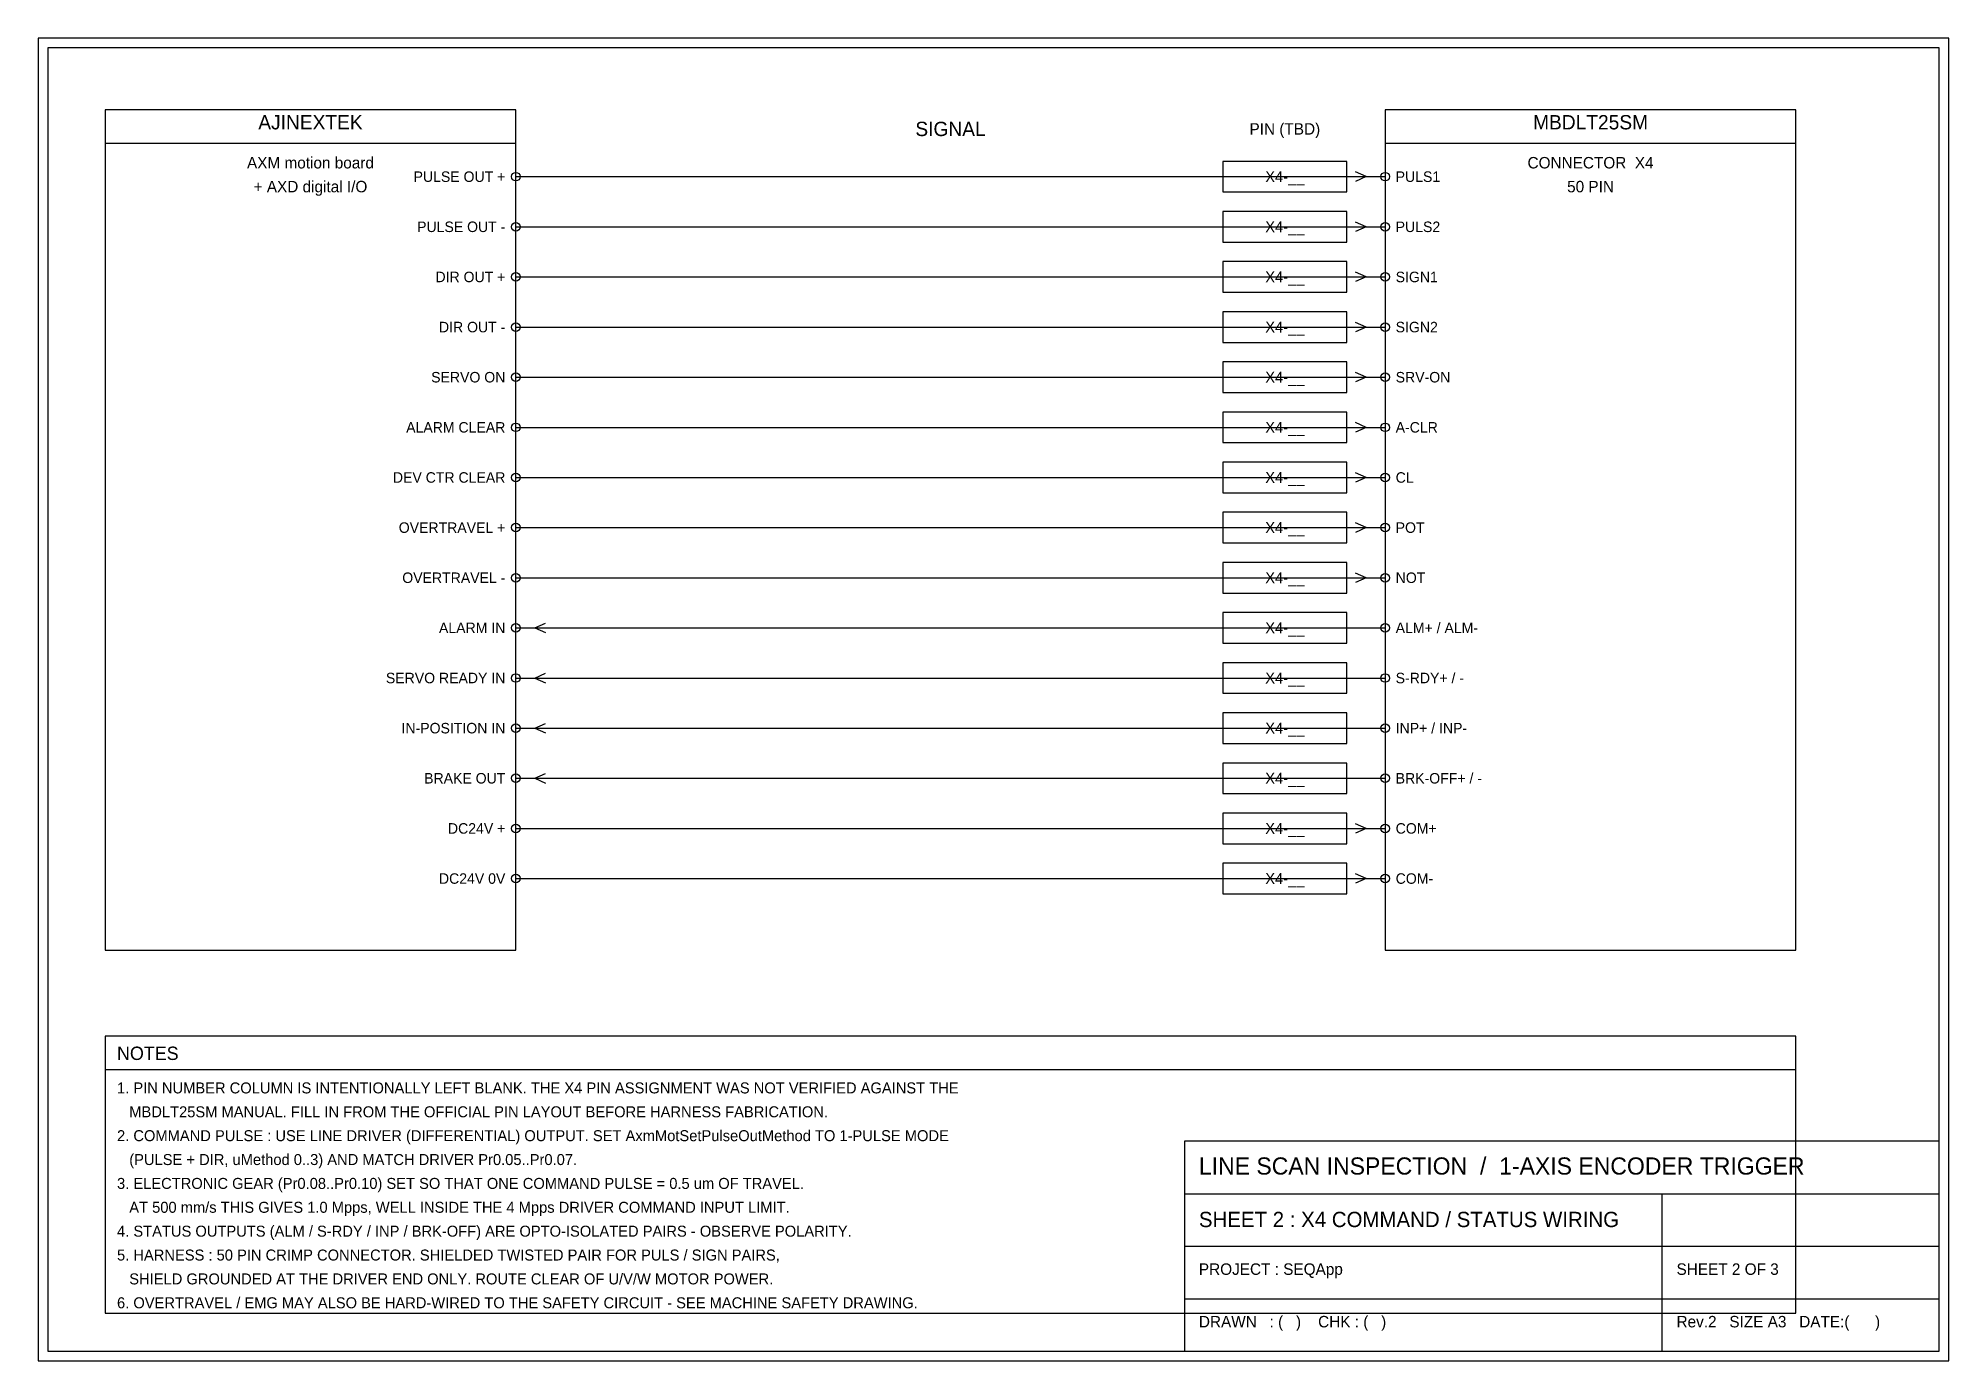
# Model space of a CAD drawing. Header units: millimetres. Extents: x 10 to 410, y 10 to 287.
import ezdxf
from ezdxf.enums import TextEntityAlignment as Align

# ---------------------------------------------------------------- set-up
doc = ezdxf.new("R2010")
doc.units = ezdxf.units.MM
for name, color, linetype in [('BORDER', 7, 'CONTINUOUS'), ('COMPONENT', 5, 'CONTINUOUS'), ('DIM', 8, 'CONTINUOUS'), ('NOTE', 2, 'CONTINUOUS'), ('TERMINAL', 7, 'CONTINUOUS'), ('TEXT', 7, 'CONTINUOUS'), ('TEXT_SMALL', 8, 'CONTINUOUS'), ('TITLE', 7, 'CONTINUOUS'), ('WIRE_DIFF', 4, 'CONTINUOUS'), ('WIRE_PWR', 1, 'CONTINUOUS'), ('WIRE_SIG', 3, 'CONTINUOUS')]:
    doc.layers.add(name, color=color, linetype=linetype)

msp = doc.modelspace()

# ---------------------------------------------------------------- linework, layer by layer
at = {"layer": 'BORDER'}
for p, q in [((410, 287), (10, 287)), ((10, 287), (10, 10)), ((408, 285), (12, 285)), ((12, 285), (12, 12)), ((408, 12), (408, 285)), ((410, 10), (410, 287)), ((12, 12), (408, 12)), ((10, 10), (410, 10))]:
    msp.add_line(p, q, dxfattribs=at)
at = {"layer": 'COMPONENT'}
for p, q in [((110, 272), (24, 272)), ((24, 272), (24, 96)), ((110, 96), (110, 272)), ((378, 272), (292, 272)), ((292, 272), (292, 96)), ((378, 96), (378, 272)), ((24, 265), (110, 265)), ((292, 265), (378, 265)), ((24, 96), (110, 96)), ((292, 96), (378, 96))]:
    msp.add_line(p, q, dxfattribs=at)
at = {"layer": 'DIM'}
for p, q in [((284, 261.2), (258, 261.2)), ((258, 261.2), (258, 254.8)), ((284, 254.8), (284, 261.2)), ((258, 254.8), (284, 254.8)), ((284, 250.7), (258, 250.7)), ((258, 250.7), (258, 244.3)), ((284, 244.3), (284, 250.7)), ((258, 244.3), (284, 244.3)), ((284, 240.2), (258, 240.2)), ((258, 240.2), (258, 233.8)), ((284, 233.8), (284, 240.2)), ((258, 233.8), (284, 233.8)), ((284, 229.7), (258, 229.7)), ((258, 229.7), (258, 223.3)), ((284, 223.3), (284, 229.7)), ((258, 223.3), (284, 223.3)), ((284, 219.2), (258, 219.2)), ((258, 219.2), (258, 212.8)), ((284, 212.8), (284, 219.2)), ((258, 212.8), (284, 212.8)), ((284, 208.7), (258, 208.7)), ((258, 208.7), (258, 202.3)), ((284, 202.3), (284, 208.7)), ((258, 202.3), (284, 202.3)), ((284, 198.2), (258, 198.2)), ((258, 198.2), (258, 191.8)), ((284, 191.8), (284, 198.2)), ((258, 191.8), (284, 191.8)), ((284, 187.7), (258, 187.7)), ((258, 187.7), (258, 181.3)), ((284, 181.3), (284, 187.7)), ((258, 181.3), (284, 181.3)), ((284, 177.2), (258, 177.2)), ((258, 177.2), (258, 170.8)), ((284, 170.8), (284, 177.2)), ((258, 170.8), (284, 170.8)), ((284, 166.7), (258, 166.7)), ((258, 166.7), (258, 160.3)), ((284, 160.3), (284, 166.7)), ((258, 160.3), (284, 160.3)), ((284, 156.2), (258, 156.2)), ((258, 156.2), (258, 149.8)), ((284, 149.8), (284, 156.2)), ((258, 149.8), (284, 149.8)), ((284, 145.7), (258, 145.7)), ((258, 145.7), (258, 139.3)), ((284, 139.3), (284, 145.7)), ((258, 139.3), (284, 139.3)), ((284, 135.2), (258, 135.2)), ((258, 135.2), (258, 128.8)), ((284, 128.8), (284, 135.2)), ((258, 128.8), (284, 128.8)), ((284, 124.7), (258, 124.7)), ((258, 124.7), (258, 118.3)), ((284, 118.3), (284, 124.7)), ((258, 118.3), (284, 118.3)), ((284, 114.2), (258, 114.2)), ((258, 114.2), (258, 107.8)), ((284, 107.8), (284, 114.2)), ((258, 107.8), (284, 107.8))]:
    msp.add_line(p, q, dxfattribs=at)
at = {"layer": 'NOTE'}
for p, q in [((378, 78), (24, 78)), ((24, 78), (24, 20)), ((378, 20), (378, 78)), ((24, 71), (378, 71)), ((24, 20), (378, 20))]:
    msp.add_line(p, q, dxfattribs=at)
at = {"layer": 'TERMINAL'}
for centre in [(110, 258), (292, 258), (110, 247.5), (292, 247.5), (110, 237), (292, 237), (110, 226.5), (292, 226.5), (110, 216), (292, 216), (110, 205.5), (292, 205.5), (110, 195), (292, 195), (110, 184.5), (292, 184.5), (110, 174), (292, 174), (110, 163.5), (292, 163.5), (110, 153), (292, 153), (110, 142.5), (292, 142.5), (110, 132), (292, 132), (110, 121.5), (292, 121.5), (110, 111), (292, 111)]:
    msp.add_circle(centre, 0.9, dxfattribs=at)
at = {"layer": 'TITLE'}
for p, q in [((408, 56), (250, 56)), ((250, 56), (250, 12)), ((408, 12), (408, 56)), ((250, 45), (408, 45)), ((350, 12), (350, 45)), ((250, 34), (408, 34)), ((250, 23), (408, 23)), ((250, 12), (408, 12))]:
    msp.add_line(p, q, dxfattribs=at)
at = {"layer": 'WIRE_DIFF'}
for p, q in [((110, 258), (292, 258)), ((288, 258), (285.8, 258.99)), ((288, 258), (285.8, 257.01)), ((288, 247.5), (285.8, 248.49)), ((110, 247.5), (292, 247.5)), ((288, 247.5), (285.8, 246.51)), ((110, 237), (292, 237)), ((288, 237), (285.8, 237.99)), ((288, 237), (285.8, 236.01)), ((110, 226.5), (292, 226.5)), ((288, 226.5), (285.8, 227.49)), ((288, 226.5), (285.8, 225.51))]:
    msp.add_line(p, q, dxfattribs=at)
at = {"layer": 'WIRE_PWR'}
for p, q in [((110, 121.5), (292, 121.5)), ((288, 121.5), (285.8, 122.49)), ((288, 121.5), (285.8, 120.51)), ((110, 111), (292, 111)), ((288, 111), (285.8, 111.99)), ((288, 111), (285.8, 110.01))]:
    msp.add_line(p, q, dxfattribs=at)
at = {"layer": 'WIRE_SIG'}
for p, q in [((110, 216), (292, 216)), ((288, 216), (285.8, 216.99)), ((288, 216), (285.8, 215.01)), ((110, 205.5), (292, 205.5)), ((288, 205.5), (285.8, 206.49)), ((288, 205.5), (285.8, 204.51)), ((110, 195), (292, 195)), ((288, 195), (285.8, 195.99)), ((288, 195), (285.8, 194.01)), ((110, 184.5), (292, 184.5)), ((288, 184.5), (285.8, 185.49)), ((288, 184.5), (285.8, 183.51)), ((110, 174), (292, 174)), ((288, 174), (285.8, 174.99)), ((288, 174), (285.8, 173.01)), ((114, 163.5), (116.2, 164.49)), ((110, 163.5), (292, 163.5)), ((114, 163.5), (116.2, 162.51)), ((110, 153), (292, 153)), ((114, 153), (116.2, 153.99)), ((114, 153), (116.2, 152.01)), ((110, 142.5), (292, 142.5)), ((114, 142.5), (116.2, 143.49)), ((114, 142.5), (116.2, 141.51)), ((110, 132), (292, 132)), ((114, 132), (116.2, 132.99)), ((114, 132), (116.2, 131.01))]:
    msp.add_line(p, q, dxfattribs=at)

# ---------------------------------------------------------------- texts
at = {"layer": 'NOTE'}
msp.add_text('NOTES', height=2.8, dxfattribs=at).set_placement((26.5, 73))
at = {"layer": 'TEXT'}
for s, p in [('AJINEXTEK', (67, 267)), ('MBDLT25SM', (335, 267))]:
    msp.add_text(s, height=3, dxfattribs=at).set_placement(p, align=Align.BOTTOM_CENTER)
msp.add_text('SIGNAL', height=3, dxfattribs=at).set_placement((201, 268), align=Align.MIDDLE_CENTER)
at = {"layer": 'TEXT_SMALL'}
for s, height, p in [('PIN (TBD)', 2.4, (271, 268)), ('X4-__', 2.3, (271, 258)), ('X4-__', 2.3, (271, 247.5)), ('X4-__', 2.3, (271, 237)), ('X4-__', 2.3, (271, 226.5)), ('X4-__', 2.3, (271, 216)), ('X4-__', 2.3, (271, 205.5)), ('X4-__', 2.3, (271, 195)), ('X4-__', 2.3, (271, 184.5)), ('X4-__', 2.3, (271, 174)), ('X4-__', 2.3, (271, 163.5)), ('X4-__', 2.3, (271, 153)), ('X4-__', 2.3, (271, 142.5)), ('X4-__', 2.3, (271, 132)), ('X4-__', 2.3, (271, 121.5)), ('X4-__', 2.3, (271, 111))]:
    msp.add_text(s, height=height, dxfattribs=at).set_placement(p, align=Align.MIDDLE_CENTER)
for s, p in [('AXM motion board', (67, 259)), ('CONNECTOR  X4', (335, 259)), ('+ AXD digital I/O', (67, 254)), ('50 PIN', (335, 254))]:
    msp.add_text(s, height=2.4, dxfattribs=at).set_placement(p, align=Align.BOTTOM_CENTER)
for s, p in [('PULSE OUT +', (107.8, 258)), ('PULSE OUT -', (107.8, 247.5)), ('DIR OUT +', (107.8, 237)), ('DIR OUT -', (107.8, 226.5)), ('SERVO ON', (107.8, 216)), ('ALARM CLEAR', (107.8, 205.5)), ('DEV CTR CLEAR', (107.8, 195)), ('OVERTRAVEL +', (107.8, 184.5)), ('OVERTRAVEL -', (107.8, 174)), ('ALARM IN', (107.8, 163.5)), ('SERVO READY IN', (107.8, 153)), ('IN-POSITION IN', (107.8, 142.5)), ('BRAKE OUT', (107.8, 132)), ('DC24V +', (107.8, 121.5)), ('DC24V 0V', (107.8, 111))]:
    msp.add_text(s, height=2.2, dxfattribs=at).set_placement(p, align=Align.MIDDLE_RIGHT)
for s, p in [('PULS1', (294.2, 258)), ('PULS2', (294.2, 247.5)), ('SIGN1', (294.2, 237)), ('SIGN2', (294.2, 226.5)), ('SRV-ON', (294.2, 216)), ('A-CLR', (294.2, 205.5)), ('CL', (294.2, 195)), ('POT', (294.2, 184.5)), ('NOT', (294.2, 174)), ('ALM+ / ALM-', (294.2, 163.5)), ('S-RDY+ / -', (294.2, 153)), ('INP+ / INP-', (294.2, 142.5)), ('BRK-OFF+ / -', (294.2, 132)), ('COM+', (294.2, 121.5)), ('COM-', (294.2, 111))]:
    msp.add_text(s, height=2.2, dxfattribs=at).set_placement(p, align=Align.MIDDLE_LEFT)
for s, height, p in [('1. PIN NUMBER COLUMN IS INTENTIONALLY LEFT BLANK. THE X4 PIN ASSIGNMENT WAS NOT VERIFIED AGAINST THE', 2.3, (26.5, 66)), ('   MBDLT25SM MANUAL. FILL IN FROM THE OFFICIAL PIN LAYOUT BEFORE HARNESS FABRICATION.', 2.3, (26.5, 61)), ('2. COMMAND PULSE : USE LINE DRIVER (DIFFERENTIAL) OUTPUT. SET AxmMotSetPulseOutMethod TO 1-PULSE MODE', 2.3, (26.5, 56)), ('   (PULSE + DIR, uMethod 0..3) AND MATCH DRIVER Pr0.05..Pr0.07.', 2.3, (26.5, 51)), ('3. ELECTRONIC GEAR (Pr0.08..Pr0.10) SET SO THAT ONE COMMAND PULSE = 0.5 um OF TRAVEL.', 2.3, (26.5, 46)), ('   AT 500 mm/s THIS GIVES 1.0 Mpps, WELL INSIDE THE 4 Mpps DRIVER COMMAND INPUT LIMIT.', 2.3, (26.5, 41)), ('4. STATUS OUTPUTS (ALM / S-RDY / INP / BRK-OFF) ARE OPTO-ISOLATED PAIRS - OBSERVE POLARITY.', 2.3, (26.5, 36)), ('5. HARNESS : 50 PIN CRIMP CONNECTOR. SHIELDED TWISTED PAIR FOR PULS / SIGN PAIRS,', 2.3, (26.5, 31)), ('   SHIELD GROUNDED AT THE DRIVER END ONLY. ROUTE CLEAR OF U/V/W MOTOR POWER.', 2.3, (26.5, 26)), ('PROJECT : SEQApp', 2.4, (253, 28)), ('SHEET 2 OF 3', 2.4, (353, 28)), ('6. OVERTRAVEL / EMG MAY ALSO BE HARD-WIRED TO THE SAFETY CIRCUIT - SEE MACHINE SAFETY DRAWING.', 2.3, (26.5, 21)), ('DRAWN   : (   )    CHK : (   )', 2.4, (253, 17)), ('Rev.2   SIZE A3   DATE:(      )', 2.4, (353, 17))]:
    msp.add_text(s, height=height, dxfattribs=at).set_placement(p)
at = {"layer": 'TITLE'}
for s, height, p in [('LINE SCAN INSPECTION  /  1-AXIS ENCODER TRIGGER', 3.6, (253, 49)), ('SHEET 2 : X4 COMMAND / STATUS WIRING', 3.2, (253, 38))]:
    msp.add_text(s, height=height, dxfattribs=at).set_placement(p)

doc.saveas('drawing.dxf')
